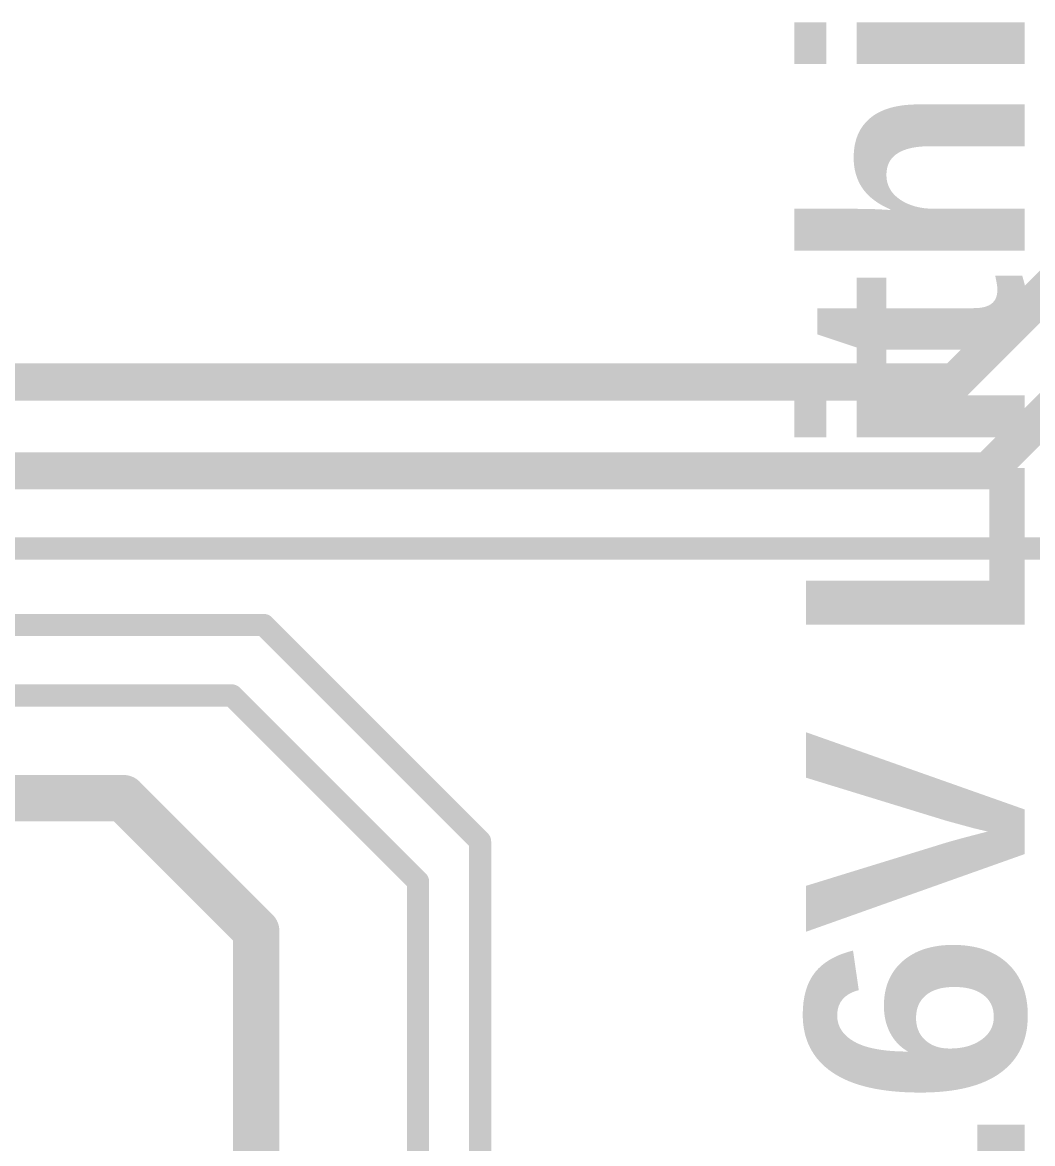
# Model space of a CAD drawing. Header units: inches. Extents: x 29 to 267, y 155 to 337.
# Drawn here: x 103.32 to 117.18, y 231.91 to 247.29 of the extents above; entities that cross this region are included whole.
import ezdxf

# ---------------------------------------------------------------- set-up
doc = ezdxf.new("R2010")
doc.units = ezdxf.units.IN
for name, color, linetype in [('Board Outline', 216, 'Continuous'), ('Top Layer', 1, 'Continuous'), ('Top Overlay', 2, 'Continuous')]:
    doc.layers.add(name, color=color, linetype=linetype)
doc.styles.add('Arial_Bold', font='', dxfattribs={"height": 0.2})
doc.styles.get('Arial_Bold').set_extended_font_data('Arial', bold=True)

msp = doc.modelspace()

# ---------------------------------------------------------------- linework, layer by layer
at = {"layer": 'Board Outline'}
msp.add_lwpolyline([(55.145, 191.491, 0.254, 0.254, -2.452185), (125.145, 191.491, 0.254, 0.254, 0)], format="xyseb", dxfattribs=at)
at = {"layer": 'Top Layer'}
for points in [[(116.11, 242.361, 0.508, 0.508, 0), (118.999, 245.249, 0.508, 0.508, 0)], [(116.572, 241.143, 0.508, 0.508, 0), (120.218, 244.789, 0.508, 0.508, 0)], [(85.169, 242.361, 0.508, 0.508, 0), (116.11, 242.361, 0.508, 0.508, 0)], [(84.708, 241.143, 0.508, 0.508, 0), (116.572, 241.143, 0.508, 0.508, 0)], [(83.936, 240.078, 0.305, 0.305, 0), (117.392, 240.078, 0.305, 0.305, 0)], [(81.664, 239.027, 0.305, 0.305, 0), (106.635, 239.027, 0.305, 0.305, 0)], [(106.635, 239.027, 0.305, 0.305, 0), (109.601, 236.06, 0.305, 0.305, 0)], [(80.993, 238.061, 0.305, 0.305, 0), (106.197, 238.061, 0.305, 0.305, 0)], [(106.197, 238.061, 0.305, 0.305, 0), (108.75, 235.508, 0.305, 0.305, 0)], [(79.918, 236.652, 0.635, 0.635, 0), (104.708, 236.652, 0.635, 0.635, 0)], [(104.708, 236.652, 0.635, 0.635, 0), (106.531, 234.829, 0.635, 0.635, 0)], [(109.601, 229.707, 0.305, 0.305, 0), (109.601, 236.06, 0.305, 0.305, 0)], [(108.75, 229.17, 0.305, 0.305, 0), (108.75, 235.508, 0.305, 0.305, 0)], [(106.531, 229.921, 0.635, 0.635, 0), (106.531, 234.829, 0.635, 0.635, 0)]]:
    msp.add_lwpolyline(points, format="xyseb", dxfattribs=at)
for points in [[(115.983, 242.361, 0.254, 0.254, 1), (116.237, 242.361, 0.254, 0.254, 1)], [(115.983, 242.361, 0.254, 0.254, 1), (116.237, 242.361, 0.254, 0.254, 1)], [(116.445, 241.143, 0.254, 0.254, 1), (116.699, 241.143, 0.254, 0.254, 1)], [(116.445, 241.143, 0.254, 0.254, 1), (116.699, 241.143, 0.254, 0.254, 1)], [(106.558, 239.027, 0.152, 0.152, 1), (106.711, 239.027, 0.152, 0.152, 1)], [(106.558, 239.027, 0.152, 0.152, 1), (106.711, 239.027, 0.152, 0.152, 1)], [(106.121, 238.061, 0.152, 0.152, 1), (106.273, 238.061, 0.152, 0.152, 1)], [(106.121, 238.061, 0.152, 0.152, 1), (106.273, 238.061, 0.152, 0.152, 1)], [(104.549, 236.652, 0.318, 0.318, 1), (104.867, 236.652, 0.318, 0.318, 1)], [(104.549, 236.652, 0.318, 0.318, 1), (104.867, 236.652, 0.318, 0.318, 1)], [(109.525, 236.06, 0.152, 0.152, 1), (109.677, 236.06, 0.152, 0.152, 1)], [(109.525, 236.06, 0.152, 0.152, 1), (109.677, 236.06, 0.152, 0.152, 1)], [(108.674, 235.508, 0.152, 0.152, 1), (108.826, 235.508, 0.152, 0.152, 1)], [(108.674, 235.508, 0.152, 0.152, 1), (108.826, 235.508, 0.152, 0.152, 1)], [(106.372, 234.829, 0.318, 0.318, 1), (106.689, 234.829, 0.318, 0.318, 1)], [(106.372, 234.829, 0.318, 0.318, 1), (106.689, 234.829, 0.318, 0.318, 1)]]:
    msp.add_lwpolyline(points, format="xyseb", close=True, dxfattribs=at)

# ---------------------------------------------------------------- texts
at = {"layer": 'Top Overlay', "style": 'Arial_Bold'}
msp.add_text('+   3.6V Lithium   -', height=3, rotation=90, dxfattribs=at).set_placement((117.072, 223.025))

doc.saveas('drawing.dxf')
